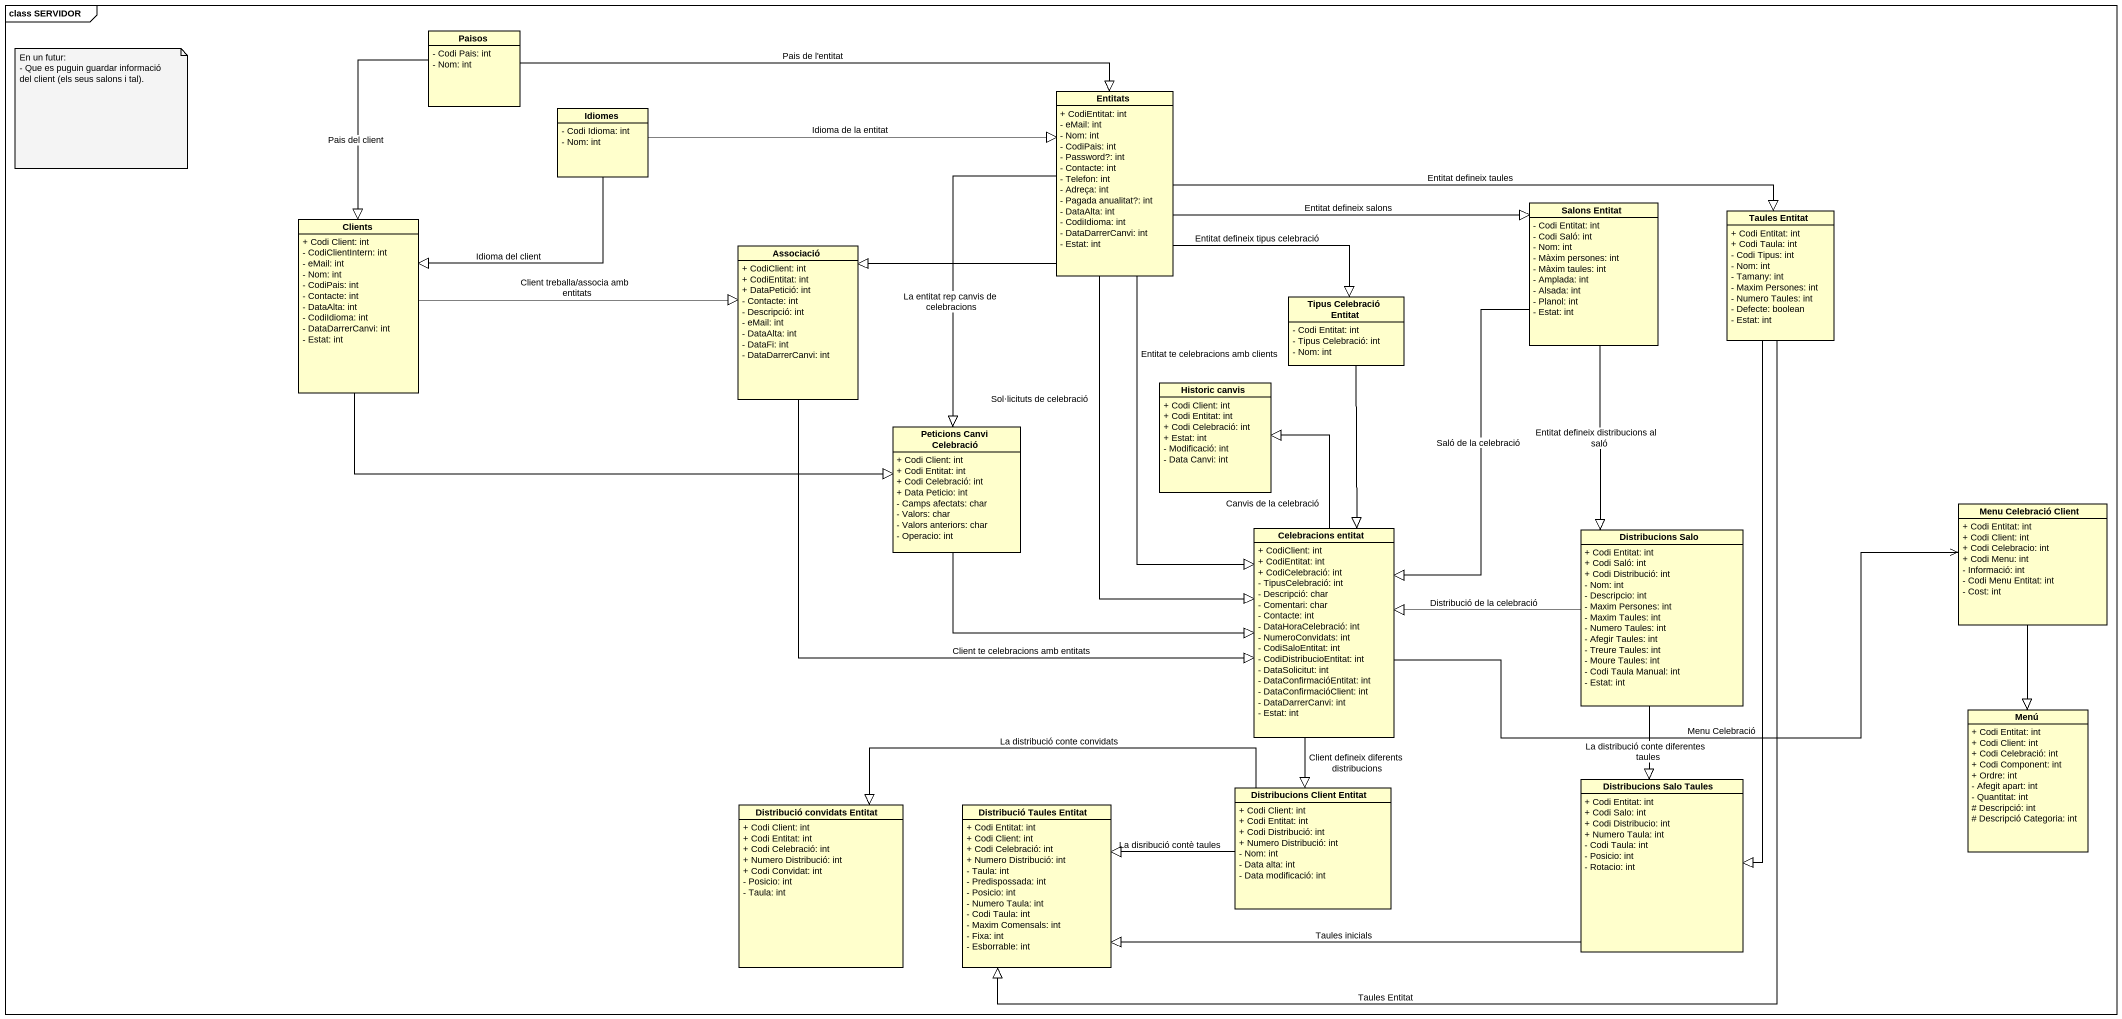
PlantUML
@startuml
mainframe class SERVIDOR
hide circle
hide empty members
skinparam classAttributeIconSize 0
class Paisos {
  - Codi Pais: int
  - Nom: int
}
class Idiomes {
  - Codi Idioma: int
  - Nom: int
}
class Entitats {
  + CodiEntitat: int
  - eMail: int
  - Nom: int
  - CodiPais: int
  - Password?: int
  - Contacte: int
  - Telefon: int
  - Adreça: int
  - Pagada anualitat?: int
  - DataAlta: int
  - CodiIdioma: int
  - DataDarrerCanvi: int
  - Estat: int
}
class Clients {
  + Codi Client: int
  - CodiClientIntern: int
  - eMail: int
  - Nom: int
  - CodiPais: int
  - Contacte: int
  - DataAlta: int
  - CodiIdioma: int
  - DataDarrerCanvi: int
  - Estat: int
}
class "Salons Entitat" as Salons_Entitat {
  - Codi Entitat: int
  - Codi Saló: int
  - Nom: int
  - Màxim persones: int
  - Màxim taules: int
  - Amplada: int
  - Alsada: int
  - Planol: int
  - Estat: int
}
class "Taules Entitat" as Taules_Entitat {
  + Codi Entitat: int
  + Codi Taula: int
  - Codi Tipus: int
  - Nom: int
  - Tamany: int
  - Maxim Persones: int
  - Numero Taules: int
  - Defecte: boolean
  - Estat: int
}
class Associació {
  + CodiClient: int
  + CodiEntitat: int
  + DataPetició: int
  - Contacte: int
  - Descripció: int
  - eMail: int
  - DataAlta: int
  - DataFi: int
  - DataDarrerCanvi: int
}
class "Tipus Celebració Entitat" as Tipus_Celebració_Entitat {
  - Codi Entitat: int
  - Tipus Celebració: int
  - Nom: int
}
class "Historic canvis" as Historic_canvis {
  + Codi Client: int
  + Codi Entitat: int
  + Codi Celebració: int
  + Estat: int
  - Modificació: int
  - Data Canvi: int
}
class "Peticions Canvi Celebració" as Peticions_Canvi_Celebració {
  + Codi Client: int
  + Codi Entitat: int
  + Codi Celebració: int
  + Data Peticio: int
  - Camps afectats: char
  - Valors: char
  - Valors anteriors: char
  - Operacio: int
}
class "Menu Celebració Client" as Menu_Celebració_Client {
  + Codi Entitat: int
  + Codi Client: int
  + Codi Celebracio: int
  + Codi Menu: int
  - Informació: int
  - Codi Menu Entitat: int
  - Cost: int
}
class "Celebracions entitat" as Celebracions_entitat {
  + CodiClient: int
  + CodiEntitat: int
  + CodiCelebració: int
  - TipusCelebració: int
  - Descripció: char
  - Comentari: char
  - Contacte: int
  - DataHoraCelebració: int
  - NumeroConvidats: int
  - CodiSaloEntitat: int
  - CodiDistribucioEntitat: int
  - DataSolicitut: int
  - DataConfirmacióEntitat: int
  - DataConfirmacióClient: int
  - DataDarrerCanvi: int
  - Estat: int
}
class "Distribucions Salo" as Distribucions_Salo {
  + Codi Entitat: int
  + Codi Saló: int
  + Codi Distribució: int
  - Nom: int
  - Descripcio: int
  - Maxim Persones: int
  - Maxim Taules: int
  - Numero Taules: int
  - Afegir Taules: int
  - Treure Taules: int
  - Moure Taules: int
  - Codi Taula Manual: int
  - Estat: int
}
class Menú {
  + Codi Entitat: int
  + Codi Client: int
  + Codi Celebració: int
  + Codi Component: int
  + Ordre: int
  - Afegit apart: int
  - Quantitat: int
  # Descripció: int
  # Descripció Categoria: int
}
class "Distribució convidats Entitat" as Distribució_convidats {
  + Codi Client: int
  + Codi Entitat: int
  + Codi Celebració: int
  + Numero Distribució: int
  + Codi Convidat: int
  - Posicio: int
  - Taula: int
}
class "Distribució Taules Entitat" as Distribució_Taules_Entitat {
  + Codi Entitat: int
  + Codi Client: int
  + Codi Celebració: int
  + Numero Distribució: int
  - Taula: int
  - Predispossada: int
  - Posicio: int
  - Numero Taula: int
  - Codi Taula: int
  - Maxim Comensals: int
  - Fixa: int
  - Esborrable: int
}
class "Distribucions Client Entitat" as Distribucions_Client_Entitat {
  + Codi Client: int
  + Codi Entitat: int
  + Codi Distribució: int
  + Numero Distribució: int
  - Nom: int
  - Data alta: int
  - Data modificació: int
}
class "Distribucions Salo Taules" as Distribucions_Salo_Taules {
  + Codi Entitat: int
  + Codi Salo: int
  + Codi Distribucio: int
  + Numero Taula: int
  - Codi Taula: int
  - Posicio: int
  - Rotacio: int
}
Paisos -right-|> Entitats : Pais de l'entitat
Paisos --|> Clients : Pais del client
Idiomes -right-|> Entitats : Idioma de la entitat
Idiomes --|> Clients : Idioma del client
Entitats -right-|> Salons_Entitat : Entitat defineix salons
Entitats -right-|> Taules_Entitat : Entitat defineix taules
Entitats -left-|> Associació
Entitats --|> Tipus_Celebració_Entitat : Entitat defineix tipus celebració
Entitats --|> Peticions_Canvi_Celebració : La entitat rep canvis de celebracions
Entitats --|> Celebracions_entitat : Entitat te celebracions amb clients
Entitats --|> Celebracions_entitat : Sol·licituts de celebració
Clients -right-|> Associació : Client treballa/associa amb entitats
Clients -right-|> Peticions_Canvi_Celebració
Salons_Entitat --|> Celebracions_entitat : Saló de la celebració
Salons_Entitat --|> Distribucions_Salo : Entitat defineix distribucions al saló
Taules_Entitat --|> Distribució_Taules_Entitat : Taules Entitat
Taules_Entitat --|> Distribucions_Salo_Taules
Associació -right-|> Celebracions_entitat : Client te celebracions amb entitats
Tipus_Celebració_Entitat --|> Celebracions_entitat
Peticions_Canvi_Celebració -right-|> Celebracions_entitat
Menu_Celebració_Client --|> Menú
Celebracions_entitat -up-|> Historic_canvis : Canvis de la celebració
Celebracions_entitat -right-> Menu_Celebració_Client : Menu Celebració
Celebracions_entitat --|> Distribucions_Client_Entitat : Client defineix diferents distribucions
Distribucions_Salo -left-|> Celebracions_entitat : Distribució de la celebració
Distribucions_Salo --|> Distribucions_Salo_Taules : La distribució conte diferentes taules
Distribucions_Client_Entitat -left-|> Distribució_convidats : La distribució conte convidats
Distribucions_Client_Entitat -left-|> Distribució_Taules_Entitat : La disribució contè taules
Distribucions_Salo_Taules -left-|> Distribució_Taules_Entitat : Taules inicials
note as N1
  En un futur:
  - Que es puguin guardar informació del client (els seus salons i tal).
end note
@enduml
